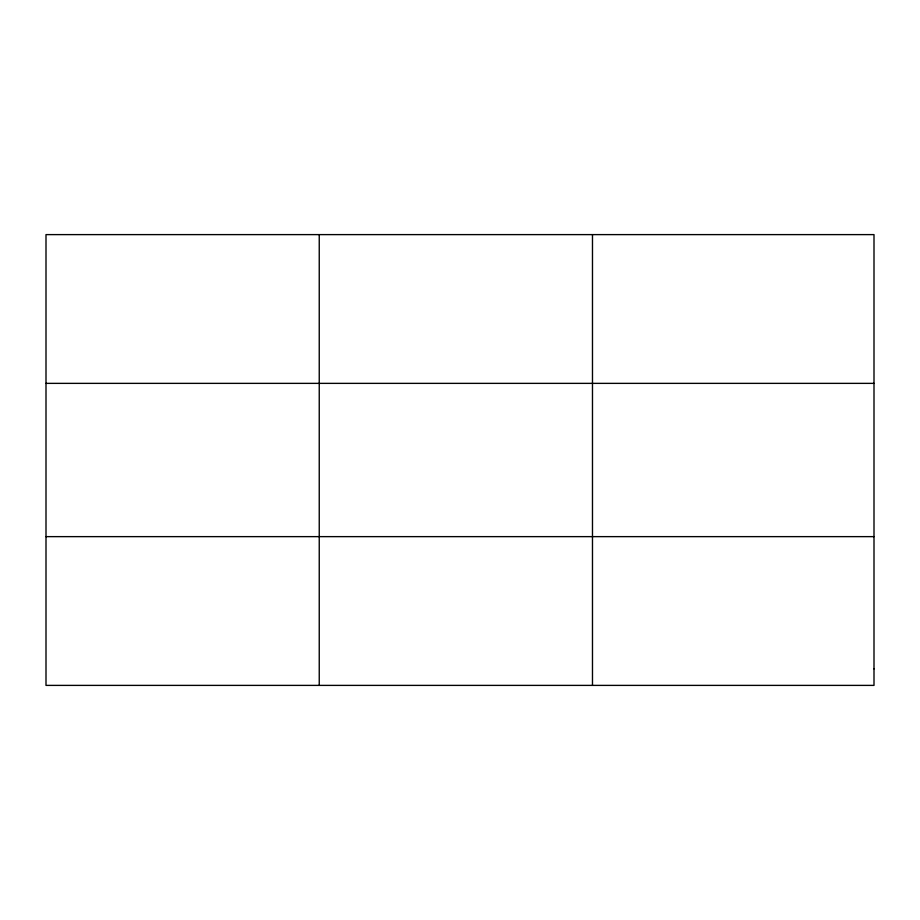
<?xml version="1.0" encoding="UTF-8"?>
<svg xmlns="http://www.w3.org/2000/svg" width="920" height="920" viewBox="0 0 920 920"><rect width="100%" height="100%" fill="white"/><g stroke="black" fill="none" stroke-linecap="round" stroke-linejoin="round"><path stroke-width="1.38" d="M319.24 234.611L319.24 685.388M592.48 234.611L592.48 685.388M46 383.364L874 383.364M46 536.636L874 536.636M874 668.863L874 685.388L46 685.388L46 234.611L874 234.611L874 668.863"/></g></svg>
